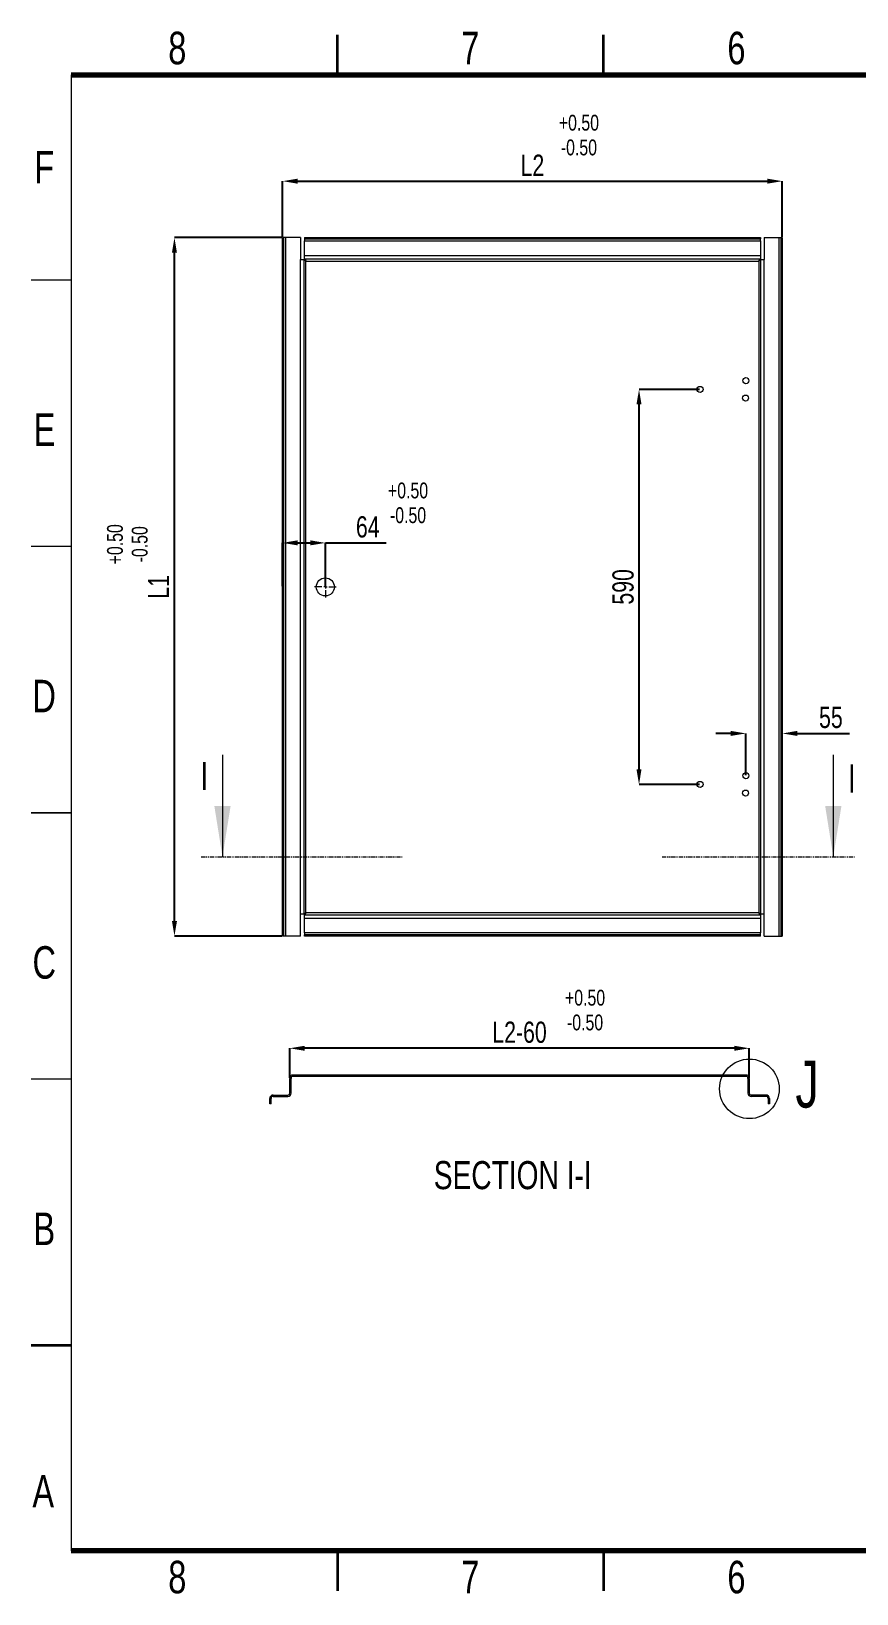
# Model space of a CAD drawing. Header units: millimetres. Extents: x -1120 to 2187, y 1529 to 3867.
# Drawn here: x -1120 to 115, y 1529 to 3867 of the extents above; entities that cross this region are included whole.
import ezdxf

# ---------------------------------------------------------------- set-up
doc = ezdxf.new("R2010")
doc.units = ezdxf.units.MM
doc.linetypes.add('PHANTOM', pattern=[12.7, 6.35, -1.27, 1.27, -1.27, 1.27, -1.27])
doc.styles.add('SLDTEXTSTYLE0', font='TXT', dxfattribs={"width": 0.75})
doc.dimstyles.new('SLDDIMSTYLE30', dxfattribs={"dimscale": 15, "dimtxt": 2.116667, "dimasz": 1.5, "dimexe": 0, "dimexo": 0.0625, "dimgap": 0.529167, "dimtad": 1, "dimdec": 0, "dimrnd": 1e-09, "dimzin": 12, "dimdsep": 46, "dimtxsty": 'SLDTEXTSTYLE0', "dimcen": 0.09, "dimadec": 0, "dimazin": 3, "dimtfac": 1, "dimtdec": 0, "dimtofl": 0, "dimtmove": 0, "dimatfit": 3, "dimfxl": 1, "dimfrac": 2, "dimtolj": 1, "dimtzin": 12, "dimarcsym": 0})
pattern_1 = [(45, (-3865.01, -576.515), (-44.9013, 44.9013), [])]

# ---------------------------------------------------------------- blocks, each defined once
blk = doc.blocks.new('SW_CENTERMARKSYMBOL_2')
at = {"color": 0, "linetype": 'Continuous', "lineweight": 0}
for p, q in [((-0.25, 0), (-0.8, 0)), ((0, 0), (-0.125, 0)), ((0, 0.25), (0, 0.8)), ((0, 0), (0, 0.125)), ((0, 0), (0, -0.125)), ((0, 0), (0.125, 0)), ((0.25, 0), (0.8, 0)), ((0, -0.25), (0, -0.8))]:
    blk.add_line(p, q, dxfattribs=at)
blk = doc.blocks.new('*D22')
at = {"color": 0, "lineweight": -2, "transparency": 16777216}
for p, q in [((-745.1, 3557.9), (-906.1, 3557.9)), ((-906.1, 2535.4), (-906.1, 3535.4)), ((-745.1, 2512.9), (-906.1, 2512.9))]:
    blk.add_line(p, q, dxfattribs=at)
at = {"color": 0, "transparency": 16777216}
for points in [[(-909.8, 3535.4), (-902.3, 3535.4), (-906.1, 3557.9)], [(-909.8, 2535.4), (-902.3, 2535.4), (-906.1, 2512.9)]]:
    blk.add_solid(points, dxfattribs=at)
at = {"layer": 'Defpoints', "color": 0, "transparency": 16777216}
for p in [(-906.1, 3557.9), (-744.2, 3557.9), (-744.2, 2512.9)]:
    blk.add_point(p, dxfattribs=at)
at = {"color": 0, "transparency": 16777216, "insert": (-929.9, 3035.4), "char_height": 31.75, "attachment_point": 5, "rotation": 90, "style": 'SLDTEXTSTYLE0'}
blk.add_mtext('\\A1;L1', dxfattribs=at)
blk = doc.blocks.new('*D23')
at = {"color": 0, "lineweight": -2, "transparency": 16777216}
for p, q in [((-744.2, 3558.9), (-744.2, 3642.4)), ((-721.7, 3642.4), (-18.7, 3642.4)), ((3.8, 3558.9), (3.8, 3642.4))]:
    blk.add_line(p, q, dxfattribs=at)
at = {"color": 0, "transparency": 16777216}
for points in [[(-721.7, 3646.1), (-721.7, 3638.6), (-744.2, 3642.4)], [(-18.7, 3646.1), (-18.7, 3638.6), (3.8, 3642.4)]]:
    blk.add_solid(points, dxfattribs=at)
at = {"layer": 'Defpoints', "color": 0, "transparency": 16777216}
for p in [(3.8, 3642.4), (-744.2, 3557.9), (3.8, 3557.9)]:
    blk.add_point(p, dxfattribs=at)
at = {"color": 0, "transparency": 16777216, "insert": (-370.2, 3666.2), "char_height": 31.75, "attachment_point": 5, "style": 'SLDTEXTSTYLE0'}
blk.add_mtext('\\A1;L2', dxfattribs=at)
blk = doc.blocks.new('*D27')
at = {"color": 0, "lineweight": -2, "transparency": 16777216}
for p, q in [((-744.2, 3036.4), (-744.2, 3101.2)), ((-721.7, 3101.2), (-702.7, 3101.2)), ((-680.2, 3036.4), (-680.2, 3101.2)), ((-680.2, 3101.2), (-589, 3101.2))]:
    blk.add_line(p, q, dxfattribs=at)
at = {"color": 0, "transparency": 16777216}
for points in [[(-721.7, 3105), (-721.7, 3097.5), (-744.2, 3101.2)], [(-702.7, 3105), (-702.7, 3097.5), (-680.2, 3101.2)]]:
    blk.add_solid(points, dxfattribs=at)
at = {"layer": 'Defpoints', "color": 0, "transparency": 16777216}
for p in [(-744.2, 3101.2), (-744.2, 3035.4), (-680.2, 3035.4)]:
    blk.add_point(p, dxfattribs=at)
at = {"color": 0, "transparency": 16777216, "insert": (-616.7, 3125), "char_height": 31.75, "attachment_point": 5, "style": 'SLDTEXTSTYLE0'}
blk.add_mtext('\\A1;64', dxfattribs=at)
blk = doc.blocks.new('*D29')
at = {"color": 0, "lineweight": -2, "transparency": 16777216}
for p, q in [((-733.5, 2301), (-733.5, 2345.1)), ((-68, 2345.1), (-711, 2345.1)), ((-45.5, 2301), (-45.5, 2345.1))]:
    blk.add_line(p, q, dxfattribs=at)
at = {"color": 0, "transparency": 16777216}
for points in [[(-711, 2348.8), (-711, 2341.3), (-733.5, 2345.1)], [(-68, 2348.8), (-68, 2341.3), (-45.5, 2345.1)]]:
    blk.add_solid(points, dxfattribs=at)
at = {"layer": 'Defpoints', "color": 0, "transparency": 16777216}
for p in [(-733.5, 2345.1), (-733.5, 2300.1), (-45.5, 2300.1)]:
    blk.add_point(p, dxfattribs=at)
at = {"color": 0, "transparency": 16777216, "insert": (-389.5, 2368.9), "char_height": 31.75, "attachment_point": 5, "style": 'SLDTEXTSTYLE0'}
blk.add_mtext('\\A1;L2-60', dxfattribs=at)
blk = doc.blocks.new('*D55')
at = {"color": 0, "lineweight": -2, "transparency": 16777216}
for p, q in [((-73.2, 2816.1), (-95.7, 2816.1)), ((-50.7, 2753.9), (-50.7, 2816.1)), ((3.8, 2753.9), (3.8, 2816.1)), ((26.3, 2816.1), (104.4, 2816.1))]:
    blk.add_line(p, q, dxfattribs=at)
at = {"color": 0, "transparency": 16777216}
for points in [[(-73.2, 2819.9), (-73.2, 2812.4), (-50.7, 2816.1)], [(26.3, 2819.9), (26.3, 2812.4), (3.8, 2816.1)]]:
    blk.add_solid(points, dxfattribs=at)
at = {"layer": 'Defpoints', "color": 0, "transparency": 16777216}
for p in [(3.8, 2816.1), (-50.7, 2752.9), (3.8, 2752.9)]:
    blk.add_point(p, dxfattribs=at)
at = {"color": 0, "transparency": 16777216, "insert": (76.6, 2839.9), "char_height": 31.75, "attachment_point": 5, "style": 'SLDTEXTSTYLE0'}
blk.add_mtext('\\A1;55', dxfattribs=at)
blk = doc.blocks.new('*D57')
at = {"color": 0, "lineweight": -2, "transparency": 16777216}
for p, q in [((-120.1, 3330.9), (-210.6, 3330.9)), ((-210.6, 2762.4), (-210.6, 3308.4)), ((-120.1, 2739.9), (-210.6, 2739.9))]:
    blk.add_line(p, q, dxfattribs=at)
at = {"color": 0, "transparency": 16777216}
for points in [[(-214.4, 3308.4), (-206.9, 3308.4), (-210.6, 3330.9)], [(-214.4, 2762.4), (-206.9, 2762.4), (-210.6, 2739.9)]]:
    blk.add_solid(points, dxfattribs=at)
at = {"layer": 'Defpoints', "color": 0, "transparency": 16777216}
for p in [(-210.6, 3330.9), (-119.2, 3330.9), (-119.2, 2739.9)]:
    blk.add_point(p, dxfattribs=at)
at = {"color": 0, "transparency": 16777216, "insert": (-234.4, 3035.4), "char_height": 31.75, "attachment_point": 5, "rotation": 90, "style": 'SLDTEXTSTYLE0'}
blk.add_mtext('\\A1;590', dxfattribs=at)

msp = doc.modelspace()

# ---------------------------------------------------------------- hatches: boundary and pattern name
at = {"linetype": 'Continuous', "lineweight": 20}
h = msp.add_hatch(dxfattribs=at)
h.set_pattern_fill('ANSI31', scale=20, style=0)
h.set_pattern_definition(pattern_1)
edge = h.paths.add_edge_path(flags=0)
edge.add_line((-17.5, 2262.1), (-15.5, 2262.1))
edge.add_line((-15.5, 2262.1), (-15.5, 2270.1))
edge.add_arc((-20.5, 2270.1), 5, 360, 450)
edge.add_line((-20.5, 2275.1), (-42.5, 2275.1))
edge.add_arc((-42.5, 2278.1), 3, 180, 270, ccw=False)
edge.add_line((-45.5, 2278.1), (-45.5, 2300.1))
edge.add_arc((-50.5, 2300.1), 5, 0, 90)
edge.add_line((-50.5, 2305.1), (-728.5, 2305.1))
edge.add_arc((-728.5, 2300.1), 5, 90, 180)
edge.add_line((-733.5, 2300.1), (-733.5, 2278.1))
edge.add_arc((-736.5, 2278.1), 3, 270, 360, ccw=False)
edge.add_line((-736.5, 2275.1), (-758.5, 2275.1))
edge.add_arc((-758.5, 2270.1), 5, 90, 180)
edge.add_line((-763.5, 2270.1), (-763.5, 2262.1))
edge.add_line((-763.5, 2262.1), (-761.5, 2262.1))
edge.add_line((-761.5, 2262.1), (-761.5, 2270.1))
edge.add_arc((-758.5, 2270.1), 3, 90, 180, ccw=False)
edge.add_line((-758.5, 2273.1), (-736.5, 2273.1))
edge.add_arc((-736.5, 2278.1), 5, 270, 360)
edge.add_line((-731.5, 2278.1), (-731.5, 2300.1))
edge.add_arc((-728.5, 2300.1), 3, 90, 180, ccw=False)
edge.add_line((-728.5, 2303.1), (-50.5, 2303.1))
edge.add_arc((-50.5, 2300.1), 3, 0, 90, ccw=False)
edge.add_line((-47.5, 2300.1), (-47.5, 2278.1))
edge.add_arc((-42.5, 2278.1), 5, 180, 270)
edge.add_line((-42.5, 2273.1), (-20.5, 2273.1))
edge.add_arc((-20.5, 2270.1), 3, 0, 90, ccw=False)
edge.add_line((-17.5, 2270.1), (-17.5, 2262.1))
h = msp.add_hatch(dxfattribs=at)
h.set_pattern_fill('ANSI31', scale=20, style=0)
h.set_pattern_definition(pattern_1)
edge = h.paths.add_edge_path(flags=0)
edge.add_line((-15.5, 2270.1), (-15.5, 2262.1))
edge.add_line((-15.5, 2262.1), (-17.5, 2262.1))
edge.add_line((-17.5, 2262.1), (-17.5, 2270.1))
edge.add_arc((-20.5, 2270.1), 3, 0, 90)
edge.add_line((-20.5, 2273.1), (-42.5, 2273.1))
edge.add_arc((-42.5, 2278.1), 5, 180, 270, ccw=False)
edge.add_line((-47.5, 2278.1), (-47.5, 2300.1))
edge.add_arc((-50.5, 2300.1), 3, 0, 90)
edge.add_line((-50.5, 2303.1), (-728.5, 2303.1))
edge.add_arc((-728.5, 2300.1), 3, 90, 180)
edge.add_line((-731.5, 2300.1), (-731.5, 2278.1))
edge.add_arc((-736.5, 2278.1), 5, 270, 360, ccw=False)
edge.add_line((-736.5, 2273.1), (-758.5, 2273.1))
edge.add_arc((-758.5, 2270.1), 3, 90, 180)
edge.add_line((-761.5, 2270.1), (-761.5, 2262.1))
edge.add_line((-761.5, 2262.1), (-763.5, 2262.1))
edge.add_line((-763.5, 2262.1), (-763.5, 2270.1))
edge.add_arc((-758.5, 2270.1), 5, 90, 180, ccw=False)
edge.add_line((-758.5, 2275.1), (-736.5, 2275.1))
edge.add_arc((-736.5, 2278.1), 3, 270, 360)
edge.add_line((-733.5, 2278.1), (-733.5, 2300.1))
edge.add_arc((-728.5, 2300.1), 5, 90, 180, ccw=False)
edge.add_line((-728.5, 2305.1), (-50.5, 2305.1))
edge.add_arc((-50.5, 2300.1), 5, 0, 90, ccw=False)
edge.add_line((-45.5, 2300.1), (-45.5, 2278.1))
edge.add_arc((-42.5, 2278.1), 3, 180, 270)
edge.add_line((-42.5, 2275.1), (-20.5, 2275.1))
edge.add_arc((-20.5, 2270.1), 5, 0, 90, ccw=False)

# ---------------------------------------------------------------- linework, layer by layer
at = {"linetype": 'Continuous', "lineweight": 35}
for p, q in [((-662.1, 3801.3), (-662.1, 3861.1)), ((-263.6, 3801.3), (-263.6, 3861.1)), ((-1060.7, 1900.2), (-1120.5, 1900.2)), ((-662.1, 1593.3), (-662.1, 1533.5)), ((-263.6, 1593.3), (-263.6, 1533.5))]:
    msp.add_line(p, q, dxfattribs=at)
at = {"linetype": 'Continuous', "lineweight": 70}
for p, q in [((-1060.7, 3801.3), (2127.7, 3801.3)), ((2127.7, 1593.3), (-1060.7, 1593.3))]:
    msp.add_line(p, q, dxfattribs=at)
at = {"lineweight": 20}
msp.add_line((-1060.7, 3801.3), (-1060.7, 1593.3), dxfattribs=at)
at = {"color": 7, "linetype": 'Continuous', "lineweight": 20}
for p, q in [((-744.2, 2512.9), (-744.2, 3557.9)), ((-742.2, 3557.9), (-744.2, 3557.9)), ((-742.2, 2512.9), (-742.2, 3557.9)), ((-739.2, 3557.9), (-742.2, 3557.9)), ((-739.2, 2512.9), (-739.2, 3557.9)), ((-717.2, 3557.9), (-739.2, 3557.9)), ((-717.2, 3557.9), (-717.2, 3525.2)), ((-711.5, 3557.9), (-711.5, 3555.9)), ((-711.5, 3557.9), (-28.9, 3557.9)), ((-711.5, 3555.9), (-28.9, 3555.9)), ((-711.5, 3555.9), (-711.5, 3552.9)), ((-28.9, 3557.9), (-28.9, 3555.9)), ((-28.9, 3552.9), (-28.9, 3555.9)), ((-23.2, 3557.9), (-23.2, 3525.2)), ((-23.2, 3557.9), (-1.2, 3557.9)), ((-1.2, 3557.9), (-1.2, 2512.9)), ((-1.2, 3557.9), (1.8, 3557.9)), ((1.8, 3557.9), (1.8, 2512.9)), ((1.8, 3557.9), (3.8, 3557.9)), ((3.8, 3557.9), (3.8, 2512.9)), ((-711.5, 3552.9), (-28.9, 3552.9)), ((-711.5, 3530.9), (-711.5, 3552.9)), ((-711.5, 3525.9), (-711.5, 3530.9)), ((-28.9, 3530.9), (-711.5, 3530.9)), ((-28.9, 3552.9), (-28.9, 3530.9)), ((-28.9, 3530.9), (-28.9, 3525.9)), ((-717.2, 2545.6), (-717.2, 3525.2)), ((-717.2, 3525.2), (-712.2, 3525.2)), ((-712.2, 3525.2), (-712.2, 2545.6)), ((-28.9, 3525.9), (-711.5, 3525.9)), ((-709.2, 3522.9), (-31.2, 3522.9)), ((-709.2, 2547.9), (-709.2, 3522.9)), ((-31.2, 3522.9), (-31.2, 2547.9)), ((-28.2, 2545.6), (-28.2, 3525.2)), ((-28.2, 3525.2), (-23.2, 3525.2)), ((-23.2, 2545.6), (-23.2, 3525.2)), ((-834.2, 2783.9), (-834.2, 2631.5)), ((80.2, 2783.9), (80.2, 2631.5)), ((-717.2, 2512.9), (-717.2, 2545.6)), ((-712.2, 2545.6), (-717.2, 2545.6)), ((-711.5, 2539.9), (-711.5, 2544.9)), ((-711.5, 2544.9), (-28.9, 2544.9)), ((-711.5, 2517.9), (-711.5, 2539.9)), ((-711.5, 2539.9), (-28.9, 2539.9)), ((-31.2, 2547.9), (-709.2, 2547.9)), ((-28.9, 2544.9), (-28.9, 2539.9)), ((-28.9, 2539.9), (-28.9, 2517.9)), ((-23.2, 2545.6), (-28.2, 2545.6)), ((-23.2, 2512.9), (-23.2, 2545.6)), ((-742.2, 2512.9), (-744.2, 2512.9)), ((-739.2, 2512.9), (-742.2, 2512.9)), ((-717.2, 2512.9), (-739.2, 2512.9)), ((-28.9, 2517.9), (-711.5, 2517.9)), ((-711.5, 2517.9), (-711.5, 2514.9)), ((-711.5, 2512.9), (-711.5, 2514.9)), ((-28.9, 2514.9), (-711.5, 2514.9)), ((-28.9, 2512.9), (-711.5, 2512.9)), ((-28.9, 2514.9), (-28.9, 2517.9)), ((-28.9, 2512.9), (-28.9, 2514.9)), ((-23.2, 2512.9), (-1.2, 2512.9)), ((-1.2, 2512.9), (1.8, 2512.9)), ((1.8, 2512.9), (3.8, 2512.9)), ((-733.5, 2278.1), (-733.5, 2300.1)), ((-731.5, 2278.1), (-731.5, 2300.1)), ((-50.5, 2305.1), (-728.5, 2305.1)), ((-50.5, 2303.1), (-728.5, 2303.1)), ((-47.5, 2300.1), (-47.5, 2278.1)), ((-45.5, 2300.1), (-45.5, 2278.1)), ((-763.5, 2262.1), (-763.5, 2270.1)), ((-761.5, 2262.1), (-761.5, 2270.1)), ((-758.5, 2275.1), (-736.5, 2275.1)), ((-758.5, 2273.1), (-736.5, 2273.1)), ((-20.5, 2275.1), (-42.5, 2275.1)), ((-20.5, 2273.1), (-42.5, 2273.1)), ((-17.5, 2270.1), (-17.5, 2262.1)), ((-15.5, 2270.1), (-15.5, 2262.1)), ((-761.5, 2262.1), (-763.5, 2262.1)), ((-15.5, 2262.1), (-17.5, 2262.1))]:
    msp.add_line(p, q, dxfattribs=at)
at = {"linetype": 'Continuous', "lineweight": 20}
for p, q in [((-1060.7, 3494.4), (-1120.5, 3494.4)), ((-1060.7, 3095.8), (-1120.5, 3095.8)), ((-1120.5, 2697.3), (-1060.7, 2697.3)), ((-1060.7, 2697.3), (-1120.5, 2697.3)), ((-1060.7, 2298.7), (-1120.5, 2298.7))]:
    msp.add_line(p, q, dxfattribs=at)
at = {"color": 7, "linetype": 'PHANTOM', "lineweight": 20}
for p, q in [((-866, 2631.5), (-564.1, 2631.5)), ((-176.1, 2631.5), (111.9, 2631.5))]:
    msp.add_line(p, q, dxfattribs=at)
at = {"color": 7, "linetype": 'Continuous', "lineweight": 20}
for centre, radius in [((-50.7, 3343.9), 4.5), ((-119.2, 3330.9), 4.5), ((-51.2, 3317.9), 4.5), ((-680.2, 3035.4), 13.5), ((-119.2, 2739.9), 4.5), ((-50.7, 2752.9), 4.5), ((-51.2, 2726.9), 4.5), ((-45.4, 2284.4), 44.6)]:
    msp.add_circle(centre, radius, dxfattribs=at)
for centre, radius, start, end in [((-728.5, 2300.1), 5, 90, 180), ((-728.5, 2300.1), 3, 90, 180), ((-50.5, 2300.1), 5, 0, 90), ((-50.5, 2300.1), 3, 0, 90), ((-758.5, 2270.1), 5, 90, 180), ((-758.5, 2270.1), 3, 90, 180), ((-736.5, 2278.1), 5, 270, 0), ((-736.5, 2278.1), 3, 270, 0), ((-42.5, 2278.1), 5, 180, 270), ((-42.5, 2278.1), 3, 180, 270), ((-20.5, 2270.1), 5, 360, 90), ((-20.5, 2270.1), 3, 360, 90)]:
    msp.add_arc(centre, radius, start, end, dxfattribs=at)
for points in [[(-709.2, 3522.9), (-709.4, 3523), (-709.6, 3523.1), (-710, 3523.3), (-710.2, 3523.4), (-710.5, 3523.6), (-710.7, 3523.7), (-711, 3523.9), (-711.2, 3524), (-711.5, 3524.2), (-711.6, 3524.3), (-711.8, 3524.5), (-711.9, 3524.6), (-712, 3524.7), (-712.1, 3524.8), (-712.2, 3525), (-712.2, 3525.1), (-712.2, 3525.2)], [(-711.5, 3525.9), (-711.4, 3525.9), (-711.3, 3525.9), (-711.1, 3525.8), (-711, 3525.8), (-710.8, 3525.6), (-710.7, 3525.5), (-710.5, 3525.3), (-710.4, 3525.2), (-710.2, 3524.9), (-710.1, 3524.8), (-710, 3524.4), (-709.9, 3524.3), (-709.7, 3523.9), (-709.6, 3523.7), (-709.4, 3523.3), (-709.3, 3523.1), (-709.2, 3522.9)], [(-31.2, 3522.9), (-31.1, 3523.1), (-31, 3523.3), (-30.8, 3523.7), (-30.7, 3523.9), (-30.5, 3524.3), (-30.4, 3524.4), (-30.2, 3524.8), (-30.1, 3524.9), (-30, 3525.2), (-29.9, 3525.3), (-29.7, 3525.5), (-29.6, 3525.6), (-29.4, 3525.8), (-29.3, 3525.8), (-29.1, 3525.9), (-29, 3525.9), (-28.9, 3525.9)], [(-28.2, 3525.2), (-28.2, 3525.1), (-28.2, 3525), (-28.3, 3524.8), (-28.3, 3524.7), (-28.5, 3524.6), (-28.6, 3524.5), (-28.8, 3524.3), (-28.9, 3524.2), (-29.2, 3524), (-29.4, 3523.9), (-29.7, 3523.7), (-29.9, 3523.6), (-30.2, 3523.4), (-30.4, 3523.3), (-30.8, 3523.1), (-31, 3523), (-31.2, 3522.9)], [(-712.2, 2545.6), (-712.2, 2545.7), (-712.2, 2545.8), (-712.1, 2546), (-712, 2546.1), (-711.9, 2546.3), (-711.8, 2546.4), (-711.6, 2546.6), (-711.5, 2546.7), (-711.2, 2546.9), (-711, 2547), (-710.7, 2547.2), (-710.5, 2547.3), (-710.2, 2547.4), (-710, 2547.5), (-709.6, 2547.7), (-709.4, 2547.8), (-709.2, 2547.9)], [(-709.2, 2547.9), (-709.3, 2547.7), (-709.4, 2547.5), (-709.6, 2547.1), (-709.7, 2547), (-709.9, 2546.6), (-710, 2546.4), (-710.1, 2546.1), (-710.2, 2545.9), (-710.4, 2545.7), (-710.5, 2545.5), (-710.7, 2545.3), (-710.8, 2545.2), (-711, 2545.1), (-711.1, 2545), (-711.3, 2544.9), (-711.4, 2544.9), (-711.5, 2544.9)], [(-28.9, 2544.9), (-29, 2544.9), (-29.1, 2544.9), (-29.3, 2545), (-29.4, 2545.1), (-29.6, 2545.2), (-29.7, 2545.3), (-29.9, 2545.5), (-30, 2545.7), (-30.1, 2545.9), (-30.2, 2546.1), (-30.4, 2546.4), (-30.5, 2546.6), (-30.7, 2547), (-30.8, 2547.1), (-31, 2547.5), (-31.1, 2547.7), (-31.2, 2547.9)], [(-31.2, 2547.9), (-31, 2547.8), (-30.8, 2547.7), (-30.4, 2547.5), (-30.2, 2547.4), (-29.9, 2547.3), (-29.7, 2547.2), (-29.4, 2547), (-29.2, 2546.9), (-28.9, 2546.7), (-28.8, 2546.6), (-28.6, 2546.4), (-28.5, 2546.3), (-28.3, 2546.1), (-28.3, 2546), (-28.2, 2545.8), (-28.2, 2545.7), (-28.2, 2545.6)]]:
    msp.add_open_spline(points, degree=3, knots=[0, 0, 0, 0, 0.125, 0.125, 0.25, 0.25, 0.375, 0.375, 0.5, 0.5, 0.625, 0.625, 0.75, 0.75, 0.875, 0.875, 1, 1, 1, 1], dxfattribs=at)
for points in [[(-834.2, 2631.5), (-822, 2707.7), (-846.4, 2707.7)], [(80.2, 2631.5), (92.4, 2707.7), (68, 2707.7)]]:
    msp.add_solid(points, dxfattribs=at)

# ---------------------------------------------------------------- block references
at = {"color": 7, "linetype": 'Continuous', "lineweight": 20, "xscale": 20.00000000000135, "yscale": 20.00000000000135, "zscale": 20.00000000000135}
msp.add_blockref('SW_CENTERMARKSYMBOL_2', (-680.2, 3035.4), dxfattribs=at)

# ---------------------------------------------------------------- texts
at = {"linetype": 'Continuous', "lineweight": 0, "char_height": 48.6, "attachment_point": 2, "style": 'SLDTEXTSTYLE0'}
for s, insert in [('8', (-901.8, 3865.9)), ('7', (-463.3, 3865.9)), ('6', (-64.8, 3865.9)), ('F', (-1101, 3687.5)), ('A', (-1102.5, 1706.7)), ('8', (-901.8, 1578.3)), ('7', (-463.3, 1578.3)), ('6', (-64.8, 1578.3))]:
    msp.add_mtext(s, dxfattribs=dict(at, insert=insert))
at = {"color": 7, "linetype": 'Continuous', "lineweight": 18, "char_height": 23.7, "attachment_point": 2, "style": 'SLDTEXTSTYLE0'}
for s, insert in [('\\A1;+0.50', (-300.6, 3741.7)), ('\\A1;-0.50', (-300.6, 3704.7)), ('\\A1;+0.50', (-556.4, 3191.5)), ('\\A1;-0.50', (-556.4, 3154.5)), ('\\A1;+0.50', (-291.4, 2432.6)), ('\\A1;-0.50', (-291.4, 2395.6))]:
    msp.add_mtext(s, dxfattribs=dict(at, insert=insert))
at = {"linetype": 'Continuous', "lineweight": 20, "char_height": 48.6, "attachment_point": 2, "style": 'SLDTEXTSTYLE0'}
for s, insert in [('E', (-1100.5, 3294.9)), ('D', (-1101.1, 2896.4)), ('C', (-1101, 2497.8)), ('B', (-1100.9, 2099.3))]:
    msp.add_mtext(s, dxfattribs=dict(at, insert=insert))
at = {"color": 7, "linetype": 'Continuous', "lineweight": 18, "char_height": 23.7, "attachment_point": 2, "rotation": 90, "style": 'SLDTEXTSTYLE0'}
for s, insert in [('\\A1;+0.50', (-1007, 3099.1)), ('\\A1;-0.50', (-970, 3099.1))]:
    msp.add_mtext(s, dxfattribs=dict(at, insert=insert))
at = {"color": 7, "linetype": 'Continuous', "lineweight": 20, "style": 'SLDTEXTSTYLE0'}
for s, insert, char_height, attachment_point in [('I', (-867.4, 2773.5), 42, 1), ('I', (102.1, 2769.7), 42, 1), ('J', (23.5, 2326.3), 70, 1), ('SECTION I-I', (-399.7, 2176.3), 42, 2)]:
    msp.add_mtext(s, dxfattribs=dict(at, insert=insert, char_height=char_height, attachment_point=attachment_point))

# ---------------------------------------------------------------- dimensions: what is measured, and where the dimension line sits
for base, p1, p2, text, picture, middle in [((3.8, 3642.4), (-744.2, 3557.9), (3.8, 3557.9), 'L2', '*D23', (-370.2, 3666.2)), ((-733.5, 2345.1), (-45.5, 2300.1), (-733.5, 2300.1), 'L2-60', '*D29', (-389.5, 2368.9))]:
    dim = msp.add_linear_dim(base=base, p1=p1, p2=p2, text=text, dimstyle='SLDDIMSTYLE30')
    dim.commit()
    dim.dimension.update_dxf_attribs({"geometry": picture, "text_midpoint": middle})
for base, p1, p2, text, picture, middle in [((-906.1, 3557.9), (-744.2, 2512.9), (-744.2, 3557.9), 'L1', '*D22', (-929.9, 3035.4)), ((-210.6, 3330.9), (-119.2, 2739.9), (-119.2, 3330.9), '590', '*D57', (-234.4, 3035.4))]:
    dim = msp.add_linear_dim(base=base, p1=p1, p2=p2, angle=90, text=text, dimstyle='SLDDIMSTYLE30')
    dim.commit()
    dim.dimension.update_dxf_attribs({"geometry": picture, "text_midpoint": middle})
dim = msp.add_linear_dim(base=(-744.2, 3101.2), p1=(-680.2, 3035.4), p2=(-744.2, 3035.4), dimstyle='SLDDIMSTYLE30')
dim.commit()
dim.dimension.update_dxf_attribs({"geometry": '*D27', "text_midpoint": (-616.7, 3101.2), "dimtype": 160})
dim = msp.add_linear_dim(base=(3.8081, 2816.1183), p1=(-50.7162, 2752.9278), p2=(3.8081, 2752.9278), dimstyle='SLDDIMSTYLE30')
dim.commit()
dim.dimension.update_dxf_attribs({"geometry": '*D55', "text_midpoint": (76.5894, 2839.9308)})

doc.saveas('drawing.dxf')
